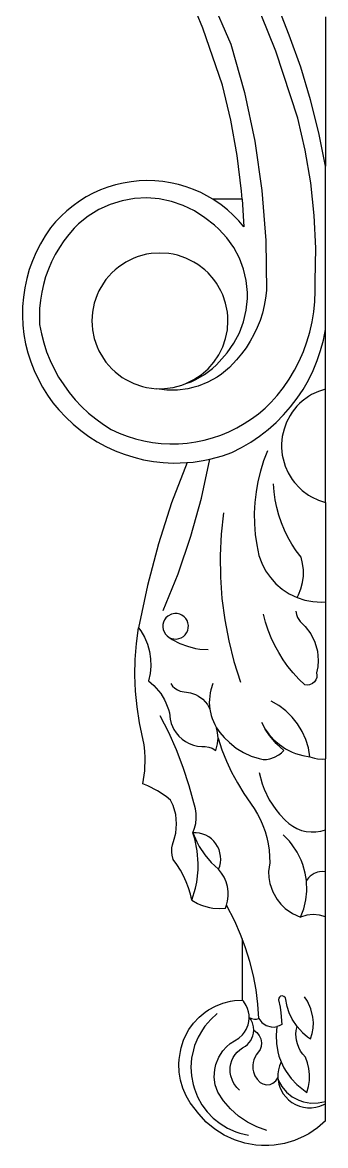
# Model space of a CAD drawing. Extents: x -785 to 785, y -677 to 677.
# Drawn here: x 461.4 to 537.4, y -147.1 to 135.1 of the extents above; entities that cross this region are included whole.
import ezdxf

# ---------------------------------------------------------------- set-up
doc = ezdxf.new("R2010")
doc.units = 0
doc.header["$MEASUREMENT"] = 0
doc.layers.get('0').update_dxf_attribs({"linetype": 'CONTINUOUS'})

msp = doc.modelspace()

# ---------------------------------------------------------------- linework, layer by layer
for p, q in [((506.67, 133.64), (500.86, 147.66)), ((506.96, 145.06), (513.64, 129.59)), ((524.9, 127.84), (518.34, 144.31)), ((528.26, 131.92), (522.7, 146.39)), ((537.39, 136.5), (537.39, 98.97)), ((511.59, 119.28), (506.67, 133.64)), ((531.17, 123.86), (528.26, 131.92)), ((513.64, 129.59), (517.04, 117.51)), ((530.45, 110.99), (524.9, 127.84)), ((533.66, 115.67), (531.17, 123.86)), ((513.65, 110.51), (511.59, 119.28)), ((517.04, 117.51), (519.64, 105.23)), ((535.74, 107.37), (533.66, 115.67)), ((515.23, 101.64), (513.65, 110.51)), ((532.33, 102.96), (530.45, 110.99)), ((537.39, 98.97), (535.74, 107.37)), ((519.64, 105.23), (521.43, 92.82)), ((516.33, 92.69), (515.23, 101.64)), ((533.71, 94.82), (532.33, 102.96)), ((537.39, 57.89), (537.39, 98.97)), ((482.83, 93.69), (480.97, 92.99)), ((484.74, 94.27), (482.83, 93.69)), ((486.68, 94.73), (484.74, 94.27)), ((488.64, 95.06), (486.68, 94.73)), ((490.63, 95.26), (488.64, 95.06)), ((492.62, 95.33), (490.63, 95.26)), ((494.61, 95.28), (492.62, 95.33)), ((496.59, 95.1), (494.61, 95.28)), ((498.56, 94.79), (496.59, 95.1)), ((500.51, 94.35), (498.56, 94.79)), ((502.42, 93.79), (500.51, 94.35)), ((504.29, 93.11), (502.42, 93.79)), ((534.58, 86.61), (533.71, 94.82)), ((477.39, 91.23), (475.69, 90.18)), ((479.15, 92.17), (477.39, 91.23)), ((480.97, 92.99), (479.15, 92.17)), ((489.47, 90.82), (486.39, 90.27)), ((492.59, 90.97), (489.47, 90.82)), ((495.71, 90.73), (492.59, 90.97)), ((498.77, 90.1), (495.71, 90.73)), ((506.12, 92.31), (504.29, 93.11)), ((509.11, 90.67), (506.12, 92.31)), ((516.47, 90.67), (509.11, 90.67)), ((511.23, 89.23), (509.11, 90.67)), ((516.47, 90.67), (516.33, 92.69)), ((516.47, 90.67), (516.95, 83.7)), ((521.43, 92.82), (522.41, 80.31)), ((472.52, 87.77), (471.06, 86.42)), ((474.07, 89.03), (472.52, 87.77)), ((475.69, 90.18), (474.07, 89.03)), ((480.56, 88.05), (477.9, 86.41)), ((483.41, 89.34), (480.56, 88.05)), ((486.39, 90.27), (483.41, 89.34)), ((501.73, 89.09), (498.77, 90.1)), ((504.54, 87.72), (501.73, 89.09)), ((507.16, 86), (504.54, 87.72)), ((512.79, 87.99), (511.23, 89.23)), ((514.27, 86.65), (512.79, 87.99)), ((469.69, 84.98), (468.41, 83.45)), ((471.06, 86.42), (469.69, 84.98)), ((477.9, 86.41), (475.46, 84.45)), ((509.55, 84.11), (507.16, 86)), ((515.66, 85.22), (514.27, 86.65)), ((516.95, 83.7), (515.66, 85.22)), ((534.94, 78.37), (534.58, 86.61)), ((468.41, 83.45), (467.08, 81.5)), ((473.01, 81.83), (471.77, 80.22)), ((474.35, 83.36), (473.01, 81.83)), ((475.46, 84.45), (474.35, 83.36)), ((510.67, 83.13), (509.55, 84.11)), ((512.69, 80.94), (510.67, 83.13)), ((465.89, 79.47), (464.82, 77.37)), ((467.08, 81.5), (465.89, 79.47)), ((471.77, 80.22), (470.64, 78.54)), ((514.41, 78.52), (512.69, 80.94)), ((522.41, 80.31), (522.57, 67.76)), ((464.82, 77.37), (463.9, 75.2)), ((469.61, 76.78), (468.7, 74.97)), ((470.64, 78.54), (469.61, 76.78)), ((490.39, 76.25), (489.34, 75.85)), ((492.54, 76.83), (490.39, 76.25)), ((493.64, 77.01), (492.54, 76.83)), ((495.87, 77.15), (493.64, 77.01)), ((498.1, 77.01), (495.87, 77.15)), ((499.2, 76.83), (498.1, 77.01)), ((500.28, 76.57), (499.2, 76.83)), ((502.4, 75.85), (500.28, 76.57)), ((515.81, 75.89), (514.41, 78.52)), ((534.78, 70.11), (534.94, 78.37)), ((463.9, 75.2), (463.11, 72.98)), ((468.7, 74.97), (467.9, 73.11)), ((485.49, 73.63), (484.62, 72.92)), ((487.34, 74.87), (485.49, 73.63)), ((489.34, 75.85), (487.34, 74.87)), ((504.4, 74.87), (502.4, 75.85)), ((505.35, 74.28), (504.4, 74.87)), ((507.12, 72.92), (505.35, 74.28)), ((516.85, 73.1), (515.81, 75.89)), ((462.47, 70.72), (461.98, 68.42)), ((463.11, 72.98), (462.47, 70.72)), ((467.21, 71.2), (466.65, 69.25)), ((467.9, 73.11), (467.21, 71.2)), ((483.81, 72.16), (482.34, 70.48)), ((484.62, 72.92), (483.81, 72.16)), ((507.93, 72.16), (507.12, 72.92)), ((509.4, 70.48), (507.93, 72.16)), ((517.52, 70.2), (516.85, 73.1)), ((461.98, 68.42), (461.64, 66.09)), ((466.65, 69.25), (466.21, 67.27)), ((481.69, 69.57), (480.57, 67.64)), ((482.34, 70.48), (481.69, 69.57)), ((510.05, 69.57), (509.4, 70.48)), ((511.17, 67.64), (510.05, 69.57)), ((517.81, 67.24), (517.52, 70.2)), ((522.57, 67.76), (522.36, 65.84)), ((534.84, 67.53), (534.78, 70.11)), ((461.64, 66.09), (461.44, 63.74)), ((465.89, 65.26), (465.7, 63.24)), ((466.21, 67.27), (465.89, 65.26)), ((480.11, 66.62), (479.39, 64.51)), ((480.57, 67.64), (480.11, 66.62)), ((511.63, 66.62), (511.17, 67.64)), ((512.35, 64.51), (511.63, 66.62)), ((517.53, 62.79), (517.82, 65.75)), ((517.82, 65.75), (517.81, 67.24)), ((522.36, 65.84), (522.02, 63.94)), ((534.48, 62.37), (534.74, 64.94)), ((534.74, 64.94), (534.84, 67.53)), ((461.44, 63.74), (461.4, 61.39)), ((465.7, 63.24), (465.63, 61.21)), ((478.96, 62.32), (478.81, 60.1)), ((479.39, 64.51), (478.96, 62.32)), ((512.78, 62.32), (512.35, 64.51)), ((512.89, 61.21), (512.78, 62.32)), ((516.86, 59.89), (517.53, 62.79)), ((522.02, 63.94), (521.56, 62.07)), ((534.06, 59.82), (534.48, 62.37)), ((461.4, 61.39), (461.51, 59.03)), ((465.63, 61.21), (465.69, 59.19)), ((478.81, 60.1), (478.85, 58.98)), ((512.78, 57.87), (512.93, 60.1)), ((512.93, 60.1), (512.89, 61.21)), ((515.82, 57.1), (516.86, 59.89)), ((520.97, 60.23), (520.27, 58.43)), ((521.56, 62.07), (520.97, 60.23)), ((533.48, 57.29), (534.06, 59.82)), ((461.51, 59.03), (461.77, 56.69)), ((461.77, 56.69), (462.18, 54.37)), ((465.69, 59.19), (466.14, 56.87)), ((466.14, 56.87), (466.73, 54.59)), ((478.85, 58.98), (478.96, 57.87)), ((478.96, 57.87), (479.39, 55.68)), ((512.35, 55.68), (512.78, 57.87)), ((514.44, 54.47), (515.82, 57.1)), ((519.46, 56.68), (518.53, 54.98)), ((520.27, 58.43), (519.46, 56.68)), ((532.75, 54.81), (533.48, 57.29)), ((536.87, 55.25), (537.39, 57.89)), ((537.39, 42.98), (537.39, 57.89)), ((462.18, 54.37), (462.74, 52.09)), ((466.73, 54.59), (467.46, 52.36)), ((479.39, 55.68), (480.11, 53.57)), ((511.63, 53.57), (512.35, 55.68)), ((512.72, 52.04), (514.44, 54.47)), ((518.53, 54.98), (517.49, 53.36)), ((531.86, 52.38), (532.75, 54.81)), ((536.17, 52.66), (536.87, 55.25)), ((462.74, 52.09), (463.45, 49.84)), ((467.46, 52.36), (468.33, 50.17)), ((480.11, 53.57), (480.57, 52.55)), ((480.57, 52.55), (481.69, 50.62)), ((509.4, 49.71), (510.64, 51.57)), ((510.03, 49.02), (512.72, 52.04)), ((510.64, 51.57), (511.63, 53.57)), ((516.35, 51.8), (515.11, 50.32)), ((517.49, 53.36), (516.35, 51.8)), ((530.82, 50.01), (531.86, 52.38)), ((535.31, 50.11), (536.17, 52.66)), ((463.45, 49.84), (464.3, 47.64)), ((468.33, 50.17), (469.33, 48.04)), ((469.33, 48.04), (470.47, 45.98)), ((481.69, 50.62), (482.34, 49.71)), ((482.34, 49.71), (483.81, 48.04)), ((483.81, 48.04), (484.62, 47.27)), ((506.25, 46.56), (507.93, 48.04)), ((507.06, 46.61), (509.09, 48.16)), ((507.93, 48.04), (509.4, 49.71)), ((509.09, 48.16), (510.03, 49.02)), ((513.31, 48.39), (511.28, 46.7)), ((515.11, 50.32), (513.31, 48.39)), ((529.64, 47.71), (530.82, 50.01)), ((534.28, 47.63), (535.31, 50.11)), ((464.3, 47.64), (465.29, 45.51)), ((465.29, 45.51), (466.41, 43.44)), ((470.47, 45.98), (471.73, 43.99)), ((484.62, 47.27), (486.39, 45.91)), ((486.39, 45.91), (487.34, 45.33)), ((487.34, 45.33), (489.34, 44.34)), ((502.4, 44.34), (504.4, 45.33)), ((503.7, 44.79), (504.86, 45.33)), ((504.4, 45.33), (506.25, 46.56)), ((504.86, 45.33), (507.06, 46.61)), ((510.19, 45.96), (507.88, 44.69)), ((511.28, 46.7), (510.19, 45.96)), ((526.85, 43.36), (528.31, 45.49)), ((528.31, 45.49), (529.64, 47.71)), ((531.76, 42.88), (533.1, 45.21)), ((533.1, 45.21), (534.28, 47.63)), ((466.41, 43.44), (467.67, 41.45)), ((471.73, 43.99), (473.12, 42.09)), ((489.34, 44.34), (491.46, 43.62)), ((491.46, 43.62), (492.54, 43.37)), ((492.54, 43.37), (495.01, 43.06)), ((495.01, 43.06), (496.99, 43.08)), ((497.62, 42.73), (495.01, 43.06)), ((496.99, 43.08), (499.2, 43.37)), ((500.26, 42.73), (497.62, 42.73)), ((499.2, 43.37), (501.35, 43.95)), ((502.88, 43.06), (500.26, 42.73)), ((501.35, 43.95), (502.4, 44.34)), ((502.4, 44.34), (503.7, 44.79)), ((504.16, 43.34), (502.88, 43.06)), ((505.43, 43.71), (504.16, 43.34)), ((507.88, 44.69), (505.43, 43.71)), ((525.26, 41.32), (526.85, 43.36)), ((530.28, 40.64), (531.76, 42.88)), ((535.6, 42.39), (533.89, 41.57)), ((537.39, 42.98), (535.6, 42.39)), ((537.39, 14.44), (537.39, 42.98)), ((467.67, 41.45), (469.05, 39.54)), ((469.05, 39.54), (470.55, 37.72)), ((473.12, 42.09), (474.62, 40.28)), ((474.62, 40.28), (476.24, 38.56)), ((522.23, 38.19), (523.8, 39.71)), ((523.8, 39.71), (525.26, 41.32)), ((528.65, 38.5), (530.28, 40.64)), ((531.57, 39.95), (530.87, 39.31)), ((533.09, 41.08), (531.57, 39.95)), ((533.89, 41.57), (533.09, 41.08)), ((470.55, 37.72), (472.25, 35.89)), ((476.24, 38.56), (477.96, 36.95)), ((477.96, 36.95), (479.77, 35.46)), ((518.84, 35.47), (520.58, 36.78)), ((520.58, 36.78), (522.23, 38.19)), ((526.89, 36.47), (528.65, 38.5)), ((529.03, 37.16), (528.51, 36.36)), ((530.21, 38.63), (529.03, 37.16)), ((530.87, 39.31), (530.21, 38.63)), ((472.25, 35.89), (474.07, 34.16)), ((474.07, 34.16), (475.99, 32.56)), ((479.77, 35.46), (481.68, 34.08)), ((481.68, 34.08), (483.67, 32.82)), ((515.12, 33.2), (517.01, 34.28)), ((517.01, 34.28), (518.84, 35.47)), ((522.99, 32.78), (525, 34.56)), ((525, 34.56), (526.89, 36.47)), ((527.64, 34.69), (526.99, 32.91)), ((528.51, 36.36), (527.64, 34.69)), ((475.99, 32.56), (478.02, 31.08)), ((478.02, 31.08), (480.14, 29.74)), ((483.67, 32.82), (485.65, 31.91)), ((485.65, 31.91), (487.68, 31.13)), ((487.68, 31.13), (489.76, 30.48)), ((509.09, 30.71), (511.15, 31.42)), ((511.15, 31.42), (513.17, 32.25)), ((513.17, 32.25), (515.12, 33.2)), ((518.64, 29.61), (520.87, 31.13)), ((520.87, 31.13), (522.99, 32.78)), ((526.56, 31.07), (526.38, 29.19)), ((526.99, 32.91), (526.56, 31.07)), ((480.14, 29.74), (482.34, 28.54)), ((482.34, 28.54), (484.61, 27.48)), ((489.76, 30.48), (491.87, 29.96)), ((491.87, 29.96), (494.01, 29.58)), ((494.01, 29.58), (496.18, 29.33)), ((496.18, 29.33), (498.35, 29.22)), ((498.35, 29.22), (500.53, 29.24)), ((500.53, 29.24), (502.7, 29.41)), ((502.7, 29.41), (504.86, 29.71)), ((504.86, 29.71), (506.99, 30.14)), ((506.99, 30.14), (509.09, 30.71)), ((513.93, 27.04), (516.33, 28.25)), ((516.33, 28.25), (518.64, 29.61)), ((526.38, 29.19), (526.38, 28.24)), ((526.38, 28.24), (526.56, 26.36)), ((484.61, 27.48), (486.94, 26.57)), ((486.94, 26.57), (489.33, 25.82)), ((489.33, 25.82), (491.76, 25.22)), ((508.37, 25.33), (511.57, 26.2)), ((511.57, 26.2), (513.93, 27.04)), ((522.82, 27.42), (521.86, 24.92)), ((526.56, 26.36), (526.99, 24.52)), ((491.76, 25.22), (494.23, 24.78)), ((494.23, 24.78), (496.72, 24.5)), ((496.72, 24.5), (499.22, 24.38)), ((502.67, 24.48), (498.8, 14.37)), ((499.22, 24.38), (502.67, 24.48)), ((502.67, 24.48), (504.23, 24.63)), ((504.23, 24.63), (506.71, 24.99)), ((506.3, 15.59), (508.37, 25.33)), ((506.71, 24.99), (508.37, 25.33)), ((521.86, 24.92), (521.07, 22.36)), ((526.99, 24.52), (527.28, 23.62)), ((527.28, 23.62), (528.05, 21.89)), ((520.43, 19.76), (519.97, 17.12)), ((521.07, 22.36), (520.43, 19.76)), ((528.05, 21.89), (529.03, 20.27)), ((529.03, 20.27), (529.6, 19.51)), ((519.97, 17.12), (519.67, 14.46)), ((524.48, 17.13), (524.33, 19.12)), ((524.76, 15.15), (524.48, 17.13)), ((529.6, 19.51), (530.87, 18.11)), ((530.87, 18.11), (531.57, 17.48)), ((531.57, 17.48), (533.09, 16.35)), ((498.8, 14.37), (495.48, 4.07)), ((503.66, 5.99), (506.3, 15.59)), ((519.67, 14.46), (519.54, 11.79)), ((525.17, 13.19), (524.76, 15.15)), ((533.09, 16.35), (533.89, 15.86)), ((533.89, 15.86), (535.6, 15.04)), ((535.6, 15.04), (537.39, 14.44)), ((537.39, 14.44), (537.39, -49.9)), ((511.85, 11.89), (511.26, 6.53)), ((519.54, 11.79), (519.58, 9.11)), ((525.7, 11.26), (525.17, 13.19)), ((519.58, 9.11), (519.79, 6.44)), ((526.34, 9.37), (525.7, 11.26)), ((527.11, 7.52), (526.34, 9.37)), ((500.46, -3.45), (503.66, 5.99)), ((511.26, 6.53), (510.99, 1.14)), ((519.79, 6.44), (520.16, 3.79)), ((527.98, 5.73), (527.11, 7.52)), ((528.97, 3.99), (527.98, 5.73)), ((495.48, 4.07), (492.71, -6.4)), ((520.16, 3.79), (520.71, 1.17)), ((530.07, 2.32), (528.97, 3.99)), ((510.99, 1.14), (511.04, -4.26)), ((520.71, 1.17), (521.41, -0.81)), ((531.27, 0.72), (530.07, 2.32)), ((531.66, -0.84), (531.27, 0.72)), ((521.41, -0.81), (522.37, -2.67)), ((522.37, -2.67), (523.56, -4.4)), ((531.86, -2.44), (531.66, -0.84)), ((531.88, -3.24), (531.86, -2.44)), ((496.71, -12.68), (500.46, -3.45)), ((511.04, -4.26), (511.41, -9.64)), ((523.56, -4.4), (524.97, -5.96)), ((531.23, -7.2), (531.64, -5.64)), ((531.64, -5.64), (531.85, -4.05)), ((531.85, -4.05), (531.88, -3.24)), ((492.71, -6.4), (490.52, -17)), ((524.97, -5.96), (526.56, -7.32)), ((526.56, -7.32), (528.31, -8.47)), ((530.63, -8.69), (531.23, -7.2)), ((511.41, -9.64), (512.11, -14.99)), ((528.31, -8.47), (530.25, -9.4)), ((530.25, -9.4), (530.63, -8.69)), ((530.25, -9.4), (532.19, -10.04)), ((532.19, -10.04), (534.25, -10.43)), ((534.25, -10.43), (536.35, -10.56)), ((536.35, -10.56), (537.39, -10.52)), ((497.84, -14.08), (497.38, -14.52)), ((498.76, -13.59), (497.84, -14.08)), ((499.58, -13.43), (498.76, -13.59)), ((500.21, -13.45), (499.58, -13.43)), ((500.82, -13.59), (500.21, -13.45)), ((501.4, -13.85), (500.82, -13.59)), ((501.91, -14.22), (501.4, -13.85)), ((522.38, -15.59), (521.87, -13.56)), ((529.93, -12.82), (530.08, -13.66)), ((530.08, -13.66), (530.38, -14.46)), ((496.61, -16.21), (496.59, -16.84)), ((496.59, -16.84), (496.69, -17.46)), ((496.75, -15.6), (496.61, -16.21)), ((497.01, -15.03), (496.75, -15.6)), ((497.38, -14.52), (497.01, -15.03)), ((502.34, -14.68), (501.91, -14.22)), ((502.67, -15.21), (502.34, -14.68)), ((502.89, -15.8), (502.67, -15.21)), ((503, -16.42), (502.89, -15.8)), ((502.98, -17.05), (503, -16.42)), ((512.11, -14.99), (513.12, -20.29)), ((523.02, -17.58), (522.38, -15.59)), ((530.38, -14.46), (531.01, -15.41)), ((531.01, -15.41), (532.32, -16.71)), ((532.32, -16.71), (533.73, -18.57)), ((489.98, -20.96), (490.52, -17)), ((490.52, -17), (491.07, -17.76)), ((491.07, -17.76), (492.01, -19.39)), ((492.01, -19.39), (492.75, -21.12)), ((496.69, -17.46), (496.91, -18.05)), ((496.91, -18.05), (497.24, -18.59)), ((497.24, -18.59), (497.67, -19.05)), ((497.67, -19.05), (498.19, -19.41)), ((498.19, -19.41), (498.37, -19.51)), ((498.37, -19.51), (498.76, -19.67)), ((498.37, -19.51), (498.96, -19.93)), ((498.76, -19.67), (499.37, -19.82)), ((500, -19.84), (500.62, -19.74)), ((500.62, -19.74), (501.21, -19.51)), ((501.21, -19.51), (501.75, -19.18)), ((501.75, -19.18), (502.21, -18.75)), ((502.21, -18.75), (502.57, -18.24)), ((502.57, -18.24), (502.83, -17.67)), ((502.83, -17.67), (502.98, -17.05)), ((523.78, -19.52), (523.02, -17.58)), ((524.66, -21.42), (523.78, -19.52)), ((533.73, -18.57), (534.76, -20.66)), ((489.68, -24.95), (489.98, -20.96)), ((492.75, -21.12), (493.26, -22.93)), ((498.96, -19.93), (500.82, -20.92)), ((499.37, -19.82), (500, -19.84)), ((500.82, -20.92), (502.78, -21.67)), ((502.78, -21.67), (504.82, -22.19)), ((504.82, -22.19), (505.86, -22.35)), ((505.86, -22.35), (507.97, -22.49)), ((513.12, -20.29), (514.44, -25.52)), ((525.65, -23.26), (524.66, -21.42)), ((534.76, -20.66), (535.38, -22.9)), ((489.61, -28.94), (489.68, -24.95)), ((493.26, -22.93), (493.54, -24.78)), ((493.54, -24.78), (493.59, -26.66)), ((526.75, -25.03), (525.65, -23.26)), ((527.96, -26.73), (526.75, -25.03)), ((535.38, -22.9), (535.57, -25.23)), ((535.57, -25.23), (535.45, -26.78)), ((493.59, -26.66), (493.4, -28.53)), ((514.44, -25.52), (516.07, -30.66)), ((529.28, -28.36), (527.96, -26.73)), ((535.45, -26.78), (535.14, -28.3)), ((489.76, -32.94), (489.61, -28.94)), ((493.4, -28.53), (492.98, -30.36)), ((492.98, -30.36), (494.33, -31.53)), ((509.11, -31.03), (508.62, -32.58)), ((530.69, -29.9), (529.28, -28.36)), ((532.19, -31.35), (530.69, -29.9)), ((534.14, -31.04), (533.42, -31.35)), ((534.61, -30.63), (534.14, -31.04)), ((534.97, -30.12), (534.61, -30.63)), ((535.18, -29.54), (534.97, -30.12)), ((535.14, -28.3), (535.24, -28.92)), ((535.24, -28.92), (535.18, -29.54)), ((490.15, -36.91), (489.76, -32.94)), ((494.33, -31.53), (494.95, -32.17)), ((494.95, -32.17), (496.06, -33.56)), ((496.06, -33.56), (497, -35.08)), ((498.62, -31.04), (499.06, -31.68)), ((499.06, -31.68), (499.62, -32.22)), ((499.62, -32.22), (500.26, -32.64)), ((500.26, -32.64), (500.98, -32.94)), ((500.98, -32.94), (503.55, -33.32)), ((503.55, -33.32), (504.79, -33.75)), ((504.79, -33.75), (505.57, -34.16)), ((508.45, -33.38), (508.26, -35)), ((508.62, -32.58), (508.45, -33.38)), ((532.81, -31.43), (532.19, -31.35)), ((533.42, -31.35), (532.81, -31.43)), ((497, -35.08), (497.39, -35.88)), ((497.39, -35.88), (498.03, -37.54)), ((505.57, -34.16), (506.62, -34.95)), ((506.62, -34.95), (507.23, -35.58)), ((507.23, -35.58), (507.76, -36.28)), ((507.76, -36.28), (508.38, -37.43)), ((508.26, -35), (508.25, -35.81)), ((508.25, -35.81), (508.38, -37.43)), ((525.65, -36.55), (523.73, -35.44)), ((527.41, -37.9), (525.65, -36.55)), ((490.77, -40.86), (490.15, -36.91)), ((498.07, -43.33), (495.9, -39.09)), ((498.03, -37.54), (498.27, -38.4)), ((498.27, -38.4), (498.42, -40.01)), ((508.38, -37.43), (508.72, -39.03)), ((508.72, -39.03), (508.97, -39.8)), ((529, -39.45), (527.41, -37.9)), ((530.38, -41.18), (529, -39.45)), ((491.9, -46.39), (490.77, -40.86)), ((498.42, -40.01), (498.69, -41.05)), ((498.69, -41.05), (499.34, -42.53)), ((508.97, -39.8), (509.61, -41.3)), ((509.61, -41.3), (510.08, -42.14)), ((510.08, -42.14), (510.92, -43.36)), ((510.33, -43.28), (510.08, -42.14)), ((521.36, -40.75), (522.27, -42.44)), ((531.54, -43.07), (530.38, -41.18)), ((500.02, -47.69), (498.07, -43.33)), ((499.34, -42.53), (499.92, -43.44)), ((499.92, -43.44), (500.62, -44.27)), ((500.62, -44.27), (501.41, -45)), ((501.41, -45), (502.29, -45.62)), ((510.45, -44.76), (510.33, -43.28)), ((510.34, -46.18), (510.45, -44.76)), ((510.45, -44.76), (511.43, -47.67)), ((510.92, -43.36), (512, -44.58)), ((512, -44.58), (513.35, -45.87)), ((522.27, -42.44), (523.2, -43.76)), ((523.35, -44.07), (522.27, -42.44)), ((523.2, -43.76), (524.43, -45.15)), ((524.15, -45.09), (523.35, -44.07)), ((525.01, -46.05), (524.15, -45.09)), ((524.43, -45.15), (525.83, -46.37)), ((532.45, -45.09), (531.54, -43.07)), ((533.11, -47.21), (532.45, -45.09)), ((492.09, -48.02), (491.9, -46.39)), ((501.73, -52.14), (500.02, -47.69)), ((502.29, -45.62), (503.24, -46.12)), ((503.24, -46.12), (504.25, -46.5)), ((504.25, -46.5), (505.3, -46.75)), ((505.3, -46.75), (506.37, -46.86)), ((506.37, -46.86), (507.25, -46.84)), ((507.25, -46.84), (508.11, -46.97)), ((508.11, -46.97), (508.93, -47.26)), ((508.93, -47.26), (509.92, -47.88)), ((509.92, -47.88), (510.34, -46.18)), ((511.43, -47.67), (512.57, -50.51)), ((513.35, -45.87), (515, -47.22)), ((515, -47.22), (516.8, -48.35)), ((526.92, -47.8), (525.01, -46.05)), ((525.83, -46.37), (527.37, -47.4)), ((526.34, -48.4), (526.92, -47.8)), ((527.37, -47.4), (529.02, -48.24)), ((533.5, -49.4), (533.11, -47.21)), ((492.08, -52.95), (492.18, -49.66)), ((492.18, -49.66), (492.09, -48.02)), ((512.57, -50.51), (513.86, -53.29)), ((516.8, -48.35), (518.72, -49.24)), ((518.72, -49.24), (520.74, -49.89)), ((520.74, -49.89), (521.78, -50.12)), ((521.78, -50.12), (522.61, -50.08)), ((522.61, -50.08), (523.43, -49.94)), ((523.43, -49.94), (524.61, -49.54)), ((524.61, -49.54), (525.69, -48.92)), ((525.69, -48.92), (526.34, -48.4)), ((529.02, -48.24), (529.89, -48.58)), ((529.89, -48.58), (531.67, -49.1)), ((531.67, -49.1), (533.5, -49.4)), ((533.5, -49.4), (534.63, -49.79)), ((534.63, -49.79), (535.41, -49.94)), ((535.41, -49.94), (536.6, -49.99)), ((536.6, -49.99), (537.39, -49.9)), ((537.39, -78.34), (537.39, -49.9)), ((491.59, -56.2), (492.08, -52.95)), ((503.2, -56.68), (501.73, -52.14)), ((513.86, -53.29), (515.31, -55.99)), ((520.72, -53.37), (521.48, -56.21)), ((492.84, -56.71), (491.59, -56.2)), ((515.31, -55.99), (516.9, -58.61)), ((521.48, -56.21), (522, -57.59)), ((495.23, -57.94), (492.84, -56.71)), ((497.46, -59.44), (495.23, -57.94)), ((504.77, -62.47), (503.2, -56.68)), ((516.9, -58.61), (519.54, -62.45)), ((522, -57.59), (523.3, -60.23)), ((498.51, -60.29), (497.46, -59.44)), ((499.18, -61.69), (498.51, -60.29)), ((499.83, -63.93), (499.18, -61.69)), ((523.3, -60.23), (524.93, -62.68)), ((500.06, -66.25), (499.83, -63.93)), ((504.95, -63.69), (504.77, -62.47)), ((504.98, -64.93), (504.95, -63.69)), ((519.54, -62.45), (520.35, -63.82)), ((520.35, -63.82), (521.07, -65.24)), ((524.93, -62.68), (525.86, -63.82)), ((525.86, -63.82), (527.27, -65.35)), ((499.85, -68.57), (500.06, -66.25)), ((504.12, -68.51), (504.56, -67.35)), ((504.56, -67.35), (504.85, -66.15)), ((504.85, -66.15), (504.98, -64.93)), ((521.07, -65.24), (521.7, -66.7)), ((521.7, -66.7), (522.23, -68.2)), ((527.27, -65.35), (528.17, -66.18)), ((528.17, -66.18), (529.16, -66.89)), ((529.16, -66.89), (530.24, -67.47)), ((530.24, -67.47), (531.38, -67.9)), ((498.98, -71.52), (499.47, -70.08)), ((499.47, -70.08), (499.85, -68.57)), ((504.96, -68.51), (504.12, -68.51)), ((504.59, -70.01), (504.12, -68.51)), ((504.12, -68.51), (505.11, -70.82)), ((505.23, -73.09), (504.59, -70.01)), ((505.79, -68.61), (504.96, -68.51)), ((506.6, -68.82), (505.79, -68.61)), ((507.37, -69.13), (506.6, -68.82)), ((508.11, -69.54), (507.37, -69.13)), ((508.78, -70.04), (508.11, -69.54)), ((509.38, -70.62), (508.78, -70.04)), ((522.23, -68.2), (522.67, -69.73)), ((522.67, -69.73), (523, -71.28)), ((528.37, -70.63), (526.8, -69.01)), ((531.38, -67.9), (532.57, -68.18)), ((532.57, -68.18), (533.79, -68.3)), ((533.79, -68.3), (535.01, -68.27)), ((535.01, -68.27), (536.22, -68.08)), ((536.22, -68.08), (537.39, -67.74)), ((498.82, -73.37), (498.85, -72.26)), ((498.85, -72.26), (498.98, -71.52)), ((505.11, -70.82), (505.7, -71.93)), ((505.48, -76.23), (505.23, -73.09)), ((505.7, -71.93), (507.09, -74.03)), ((509.91, -71.27), (509.38, -70.62)), ((510.34, -71.98), (509.91, -71.27)), ((510.69, -72.75), (510.34, -71.98)), ((510.93, -73.55), (510.69, -72.75)), ((523, -71.28), (523.24, -72.86)), ((523.24, -72.86), (523.37, -74.44)), ((529.07, -71.51), (528.37, -70.63)), ((530.32, -73.4), (529.07, -71.51)), ((498.91, -74.11), (498.82, -73.37)), ((499.2, -75.19), (498.91, -74.11)), ((500.15, -76.52), (499.2, -75.19)), ((507.09, -74.03), (508.72, -75.94)), ((508.72, -75.94), (510.58, -77.65)), ((510.86, -76.86), (511.03, -76.04)), ((511.07, -74.37), (510.93, -73.55)), ((511.03, -76.04), (511.11, -75.21)), ((511.11, -75.21), (511.07, -74.37)), ((523.4, -76.03), (523.14, -78.26)), ((523.37, -74.44), (523.4, -76.03)), ((531.31, -75.42), (530.32, -73.4)), ((531.71, -76.48), (531.31, -75.42)), ((501.01, -77.9), (500.15, -76.52)), ((501.78, -79.34), (501.01, -77.9)), ((505.12, -80.93), (505.46, -77.8)), ((505.46, -77.8), (505.48, -76.23)), ((510.58, -77.65), (510.86, -76.86)), ((511.34, -78.62), (510.58, -77.65)), ((511.97, -79.68), (511.34, -78.62)), ((523.14, -78.26), (523.2, -79.75)), ((532.32, -78.66), (531.71, -76.48)), ((532.61, -80.52), (532.32, -78.66)), ((534.53, -78.76), (533.56, -79.41)), ((535.36, -78.44), (534.53, -78.76)), ((535.93, -78.32), (535.36, -78.44)), ((536.52, -78.27), (535.93, -78.32)), ((537.39, -78.34), (536.52, -78.27)), ((537.39, -89.63), (537.39, -78.34)), ((502.45, -80.82), (501.78, -79.34)), ((503.03, -82.34), (502.45, -80.82)), ((504.81, -82.47), (505.12, -80.93)), ((512.45, -80.82), (511.97, -79.68)), ((512.79, -82.01), (512.45, -80.82)), ((523.2, -79.75), (523.44, -81.23)), ((523.44, -81.23), (524.16, -83.35)), ((533.14, -79.82), (532.61, -80.52)), ((532.69, -83.15), (532.61, -80.52)), ((533.56, -79.41), (533.14, -79.82)), ((503.51, -83.9), (503.03, -82.34)), ((503.89, -85.48), (503.51, -83.9)), ((503.89, -85.48), (504.81, -82.47)), ((512.97, -83.23), (512.79, -82.01)), ((512.85, -85.7), (512.99, -84.47)), ((512.99, -84.47), (512.97, -83.23)), ((524.16, -83.35), (525.27, -85.3)), ((532.46, -85.39), (532.69, -83.15)), ((503.89, -85.48), (505.29, -86.28)), ((505.29, -86.28), (506.03, -86.61)), ((506.03, -86.61), (506.78, -86.89)), ((506.78, -86.89), (508.33, -87.31)), ((508.33, -87.31), (509.13, -87.45)), ((509.13, -87.45), (510.73, -87.56)), ((512.34, -87.48), (512.56, -86.7)), ((512.56, -86.7), (512.85, -85.7)), ((514.62, -90.71), (512.56, -86.7)), ((525.27, -85.3), (526.2, -86.47)), ((526.2, -86.47), (527.28, -87.51)), ((531.95, -87.59), (532.46, -85.39)), ((510.73, -87.56), (512.34, -87.48)), ((527.28, -87.51), (529.12, -88.8)), ((529.12, -88.8), (531.16, -89.71)), ((531.16, -89.71), (531.95, -87.59)), ((532.69, -89.25), (531.16, -89.71)), ((534.27, -89.08), (532.69, -89.25)), ((535.86, -89.21), (534.27, -89.08)), ((537.39, -89.63), (535.86, -89.21)), ((537.39, -136), (537.39, -89.63)), ((516.09, -94.03), (514.62, -90.71)), ((516.49, -95.12), (516.09, -94.03)), ((517.36, -97.43), (516.49, -95.12)), ((516.49, -95.12), (516.49, -110.54)), ((518.43, -100.89), (517.36, -97.43)), ((519.31, -104.42), (518.43, -100.89)), ((519.97, -107.98), (519.31, -104.42)), ((520.44, -111.58), (519.97, -107.98)), ((525.85, -109.79), (525.66, -110.1)), ((526.15, -109.59), (525.85, -109.79)), ((526.5, -109.51), (526.15, -109.59)), ((526.96, -109.62), (526.5, -109.51)), ((527.33, -110), (526.96, -109.62)), ((527.77, -112.14), (527.33, -110)), ((532.87, -110.86), (532.1, -109.69)), ((508.05, -113.01), (509.8, -112.05)), ((509.8, -112.05), (511.66, -111.31)), ((511.66, -111.31), (513.59, -110.82)), ((513.59, -110.82), (514.58, -110.66)), ((514.58, -110.66), (516.49, -110.54)), ((516.58, -110.54), (516.49, -110.54)), ((516.84, -110.86), (516.58, -110.54)), ((517.52, -111.91), (516.84, -110.86)), ((517.85, -112.67), (517.52, -111.91)), ((518.08, -113.47), (517.85, -112.67)), ((520.69, -115.2), (520.44, -111.58)), ((525.66, -110.1), (525.6, -110.45)), ((525.6, -110.45), (526.01, -112.33)), ((526.01, -112.33), (526.23, -113.76)), ((528.3, -113.76), (527.77, -112.14)), ((533.74, -112.76), (532.87, -110.86)), ((534.24, -114.8), (533.74, -112.76)), ((504.32, -116.31), (505.69, -114.85)), ((505.69, -114.85), (507.22, -113.57)), ((508.61, -115.41), (507.16, -117.08)), ((507.22, -113.57), (508.05, -113.01)), ((510.26, -113.93), (508.61, -115.41)), ((518.21, -114.29), (518.08, -113.47)), ((518.16, -115.95), (518.24, -115.12)), ((518.24, -115.12), (518.21, -114.29)), ((518.28, -114.89), (518.8, -115.14)), ((518.65, -115.42), (518.28, -114.89)), ((519.07, -116.3), (518.65, -115.42)), ((518.8, -115.14), (519.55, -115.3)), ((519.55, -115.3), (520.12, -115.31)), ((520.12, -115.31), (520.69, -115.2)), ((520.69, -115.2), (521.46, -116.22)), ((526.23, -113.76), (526.43, -116.66)), ((529.03, -115.31), (528.3, -113.76)), ((530.25, -117.18), (529.03, -115.31)), ((534.35, -116.19), (534.24, -114.8)), ((502.2, -119.69), (503.15, -117.93)), ((503.15, -117.93), (504.32, -116.31)), ((506.52, -117.98), (505.42, -119.9)), ((507.16, -117.08), (506.52, -117.98)), ((517.09, -118.63), (517.52, -117.91)), ((517.52, -117.91), (517.98, -116.76)), ((517.98, -116.76), (518.16, -115.95)), ((519.32, -117.24), (519.07, -116.3)), ((519.31, -118.86), (519.38, -118.07)), ((519.38, -118.07), (519.32, -117.24)), ((519.38, -118.07), (520.16, -118.66)), ((521.46, -116.22), (522.51, -116.95)), ((522.51, -116.95), (523.74, -117.3)), ((523.74, -117.3), (524.51, -117.32)), ((524.51, -117.32), (525.19, -117.21)), ((525.19, -117.21), (525, -119.33)), ((525.75, -117.02), (525.19, -117.21)), ((526.43, -116.66), (525.75, -117.02)), ((529.99, -119.13), (530.06, -118.15)), ((530.06, -118.15), (530.25, -117.18)), ((530.25, -117.18), (531.61, -118.7)), ((534.03, -118.97), (534.28, -117.59)), ((534.28, -117.59), (534.35, -116.19)), ((501.2, -122.51), (501.81, -120.61)), ((501.81, -120.61), (502.2, -119.69)), ((505.42, -119.9), (504.57, -121.95)), ((513.52, -121.49), (515.66, -120.13)), ((515.66, -120.13), (516.58, -119.28)), ((516.58, -119.28), (517.09, -118.63)), ((517.82, -121.68), (518.64, -120.67)), ((518.64, -120.67), (519.17, -119.49)), ((519.17, -119.49), (519.31, -118.86)), ((520.16, -118.66), (520.76, -119.42)), ((520.76, -119.42), (521.15, -120.32)), ((521.15, -120.32), (521.31, -121.28)), ((521.31, -121.28), (521.22, -122.25)), ((525, -119.33), (525.09, -121.47)), ((530.12, -120.59), (529.99, -119.13)), ((530.35, -121.55), (530.12, -120.59)), ((531.61, -118.7), (532.91, -119.81)), ((532.91, -119.81), (533.61, -120.3)), ((533.61, -120.3), (534.03, -118.97)), ((500.71, -125.51), (500.99, -123.49)), ((500.99, -123.49), (501.2, -122.51)), ((504.25, -123.01), (503.81, -125.18)), ((504.57, -121.95), (504.25, -123.01)), ((510.62, -124.91), (511.67, -123.29)), ((511.67, -123.29), (512.54, -122.33)), ((512.54, -122.33), (513.52, -121.49)), ((514.72, -124.26), (515.26, -123.6)), ((515.26, -123.6), (515.88, -123.01)), ((515.88, -123.01), (516.58, -122.51)), ((516.58, -122.51), (517.33, -122.1)), ((517.33, -122.1), (517.82, -121.68)), ((520.63, -123.58), (519.98, -124.3)), ((520.99, -122.94), (520.63, -123.58)), ((521.22, -122.25), (520.99, -122.94)), ((525.09, -121.47), (525.45, -123.58)), ((525.45, -123.58), (525.73, -124.61)), ((530.7, -122.47), (530.35, -121.55)), ((531.15, -123.34), (530.7, -122.47)), ((531.72, -124.15), (531.15, -123.34)), ((532.37, -124.88), (531.72, -124.15)), ((500.65, -126.55), (500.71, -125.51)), ((500.71, -128.62), (500.65, -126.55)), ((503.81, -125.18), (503.66, -127.39)), ((509.61, -127.97), (509.9, -126.71)), ((509.9, -126.71), (510.62, -124.91)), ((513.51, -127.42), (513.66, -126.58)), ((513.66, -126.58), (513.91, -125.76)), ((513.91, -125.76), (514.26, -124.98)), ((514.26, -124.98), (514.72, -124.26)), ((519.24, -126.21), (519.16, -126.9)), ((519.16, -126.9), (519.2, -127.92)), ((519.41, -125.55), (519.24, -126.21)), ((519.81, -124.6), (519.41, -125.55)), ((519.98, -124.3), (519.81, -124.6)), ((525.73, -124.61), (526.27, -126.1)), ((526.27, -126.1), (525.87, -127.06)), ((526.27, -126.1), (526.96, -127.56)), ((532.9, -126.29), (532.37, -124.88)), ((533.25, -127.76), (532.9, -126.29)), ((501.03, -130.68), (500.71, -128.62)), ((503.66, -127.39), (503.78, -129.6)), ((503.78, -129.6), (504.19, -131.77)), ((509.49, -129.9), (509.61, -127.97)), ((513.5, -128.7), (513.51, -127.42)), ((513.64, -129.55), (513.5, -128.7)), ((514.03, -130.77), (513.64, -129.55)), ((519.2, -127.92), (519.33, -128.6)), ((519.33, -128.6), (519.69, -129.56)), ((519.69, -129.56), (520.22, -130.44)), ((525.6, -128.07), (525.46, -129.11)), ((525.46, -129.11), (525.46, -130.06)), ((525.87, -127.06), (525.6, -128.07)), ((526.96, -127.56), (527.5, -128.48)), ((527.5, -128.48), (528.75, -130.22)), ((533.41, -129.27), (533.25, -127.76)), ((533.38, -130.78), (533.41, -129.27)), ((501.61, -132.67), (501.03, -130.68)), ((504.19, -131.77), (504.5, -132.83)), ((509.74, -131.82), (509.49, -129.9)), ((510.35, -133.65), (509.74, -131.82)), ((514.43, -131.53), (514.03, -130.77)), ((515.19, -132.55), (514.43, -131.53)), ((515.8, -133.15), (515.19, -132.55)), ((520.22, -130.44), (520.97, -131.24)), ((520.97, -131.24), (521.64, -131.62)), ((521.64, -131.62), (522.56, -131.83)), ((522.56, -131.83), (523.5, -131.74)), ((523.5, -131.74), (524.2, -131.45)), ((524.2, -131.45), (524.94, -130.86)), ((524.94, -130.86), (525.46, -130.06)), ((525.46, -130.06), (525.51, -130.67)), ((525.51, -130.67), (526.42, -132.25)), ((525.51, -130.67), (525.71, -131.69)), ((525.71, -131.69), (526.05, -132.68)), ((526.42, -132.25), (527.63, -133.67)), ((528.75, -130.22), (530.21, -131.78)), ((530.21, -131.78), (531.86, -133.13)), ((532.75, -133.73), (533.16, -132.27)), ((533.16, -132.27), (533.38, -130.78)), ((502.43, -134.58), (501.61, -132.67)), ((503.49, -136.37), (502.43, -134.58)), ((504.5, -132.83), (505.32, -134.89)), ((505.32, -134.89), (506.39, -136.83)), ((511.84, -135.88), (510.35, -133.65)), ((526.05, -132.68), (526.78, -134.06)), ((526.78, -134.06), (527.41, -134.89)), ((527.41, -134.89), (528.15, -135.63)), ((527.63, -133.67), (529.07, -134.83)), ((529.07, -134.83), (530.71, -135.7)), ((531.86, -133.13), (532.75, -133.73)), ((505.6, -139.13), (503.49, -136.37)), ((506.39, -136.83), (507.71, -138.61)), ((513.59, -137.9), (511.84, -135.88)), ((515.59, -139.68), (513.59, -137.9)), ((528.15, -135.63), (528.97, -136.27)), ((528.97, -136.27), (529.87, -136.8)), ((529.87, -136.8), (530.84, -137.2)), ((530.71, -135.7), (531.89, -136.1)), ((530.84, -137.2), (531.84, -137.47)), ((531.84, -137.47), (532.88, -137.62)), ((531.89, -136.1), (533.72, -136.42)), ((532.88, -137.62), (533.92, -137.62)), ((533.72, -136.42), (535.58, -136.39)), ((533.92, -137.62), (534.96, -137.49)), ((534.96, -137.49), (535.97, -137.23)), ((535.58, -136.39), (537.39, -136)), ((535.97, -137.23), (537.39, -136.6)), ((537.39, -136.6), (537.39, -136)), ((537.39, -140.89), (537.39, -136.6)), ((507.49, -141.19), (505.6, -139.13)), ((507.71, -138.61), (509.24, -140.2)), ((509.24, -140.2), (510.96, -141.59)), ((517.8, -141.18), (515.59, -139.68)), ((537.39, -140.89), (535.41, -142.63)), ((509.64, -142.98), (507.49, -141.19)), ((512, -144.48), (509.64, -142.98)), ((510.96, -141.59), (512.85, -142.75)), ((512.85, -142.75), (514.87, -143.65)), ((514.87, -143.65), (515.92, -144.01)), ((520.19, -142.39), (517.8, -141.18)), ((522.71, -143.29), (520.19, -142.39)), ((535.41, -142.63), (533.23, -144.11)), ((514.54, -145.66), (512, -144.48)), ((517.2, -146.5), (514.54, -145.66)), ((515.92, -144.01), (518.08, -144.51)), ((519.96, -146.98), (517.2, -146.5)), ((527.14, -146.56), (524.54, -146.99)), ((529.66, -145.8), (527.14, -146.56)), ((532.08, -144.75), (529.66, -145.8)), ((533.23, -144.11), (532.08, -144.75)), ((521.35, -147.09), (519.96, -146.98)), ((523.22, -147.09), (521.35, -147.09)), ((524.54, -146.99), (523.22, -147.09))]:
    msp.add_line(p, q)

doc.saveas('drawing.dxf')
